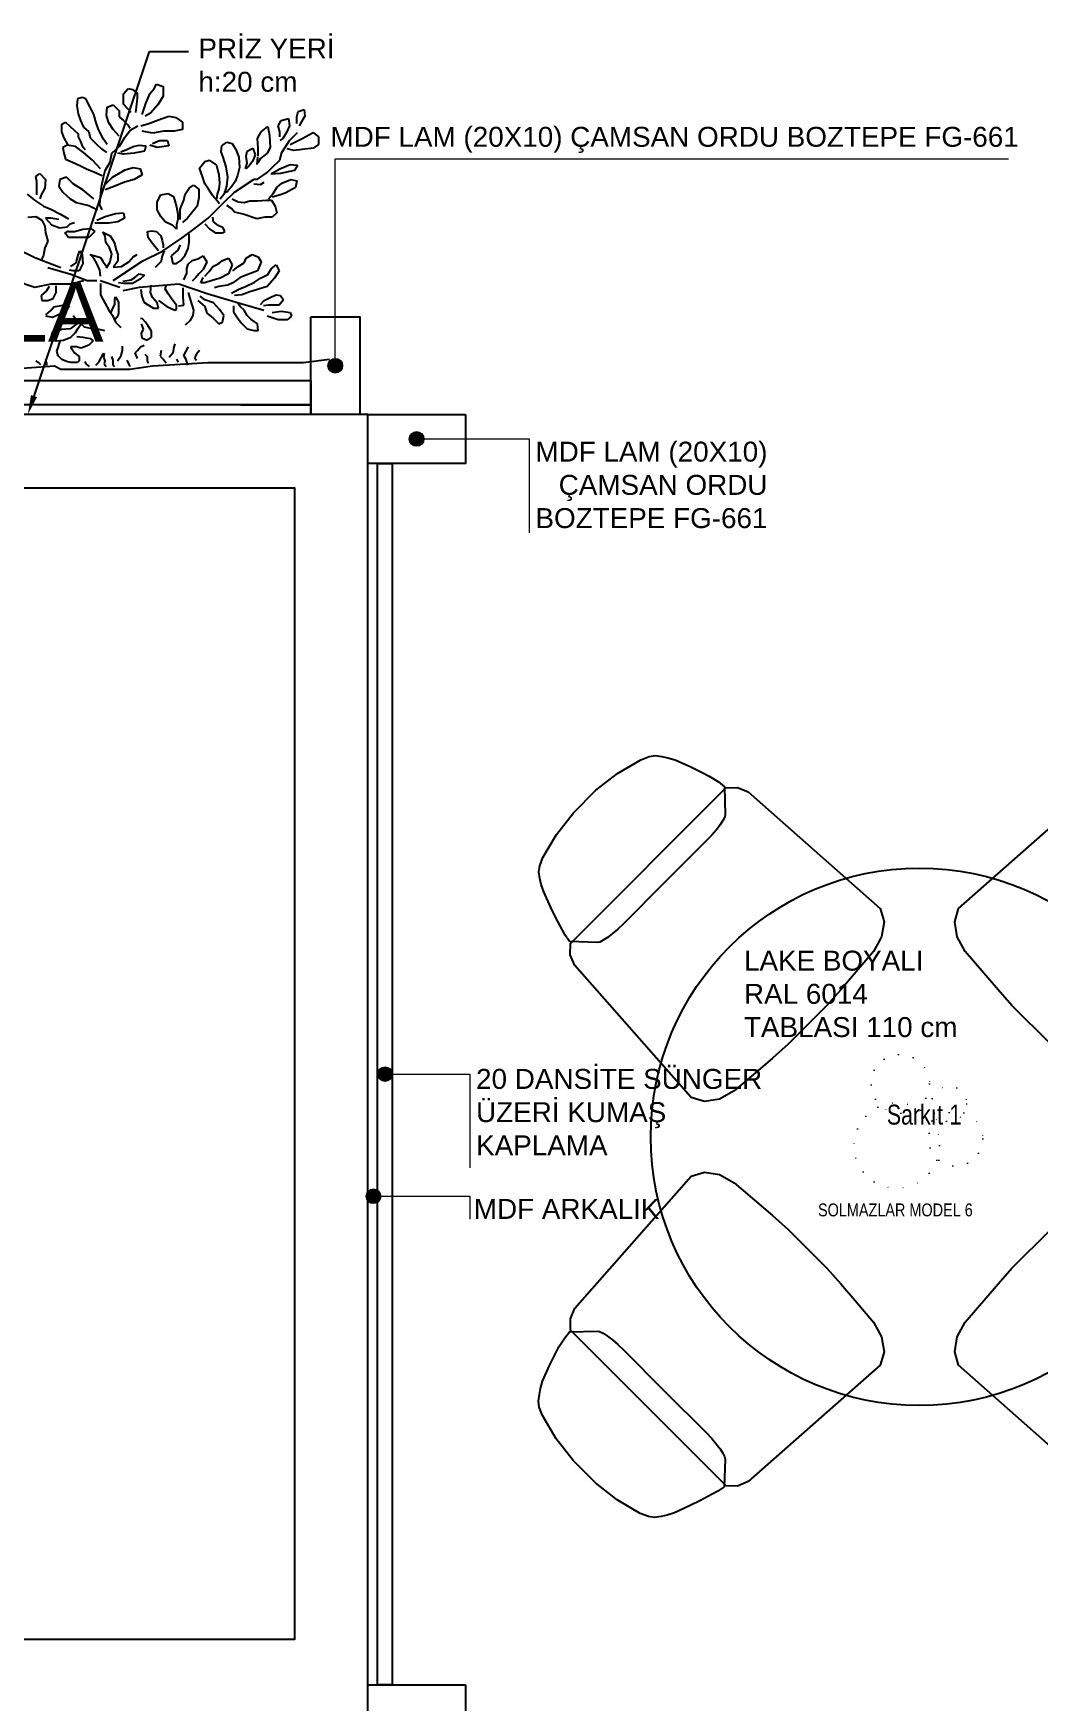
# Model space of a CAD drawing. Header units: millimetres. Extents: x 7687 to 15428, y -715 to 4028.
# Drawn here: x 9548.5 to 9754.3, y 277.8 to 619.3 of the extents above; entities that cross this region are included whole.
import ezdxf
from ezdxf import colors
from ezdxf.entities.mleader import LeaderData, LeaderLine
from ezdxf.math import Vec2, Vec3

# ---------------------------------------------------------------- set-up
doc = ezdxf.new("R2010")
doc.units = ezdxf.units.MM
for name, pattern in [('14.022_CEKIRDEKLER_SAFTLAR_+51.00$0$ACAD_ISO07W100', [3, 0, -3]), ('ACAD_ISO07W100', [3, 0, -3]), ('CONTINUA', [0])]:
    doc.linetypes.add(name, pattern=pattern)
for name, color, linetype in [('0-MOBIL', 3, 'CONTINUA'), ('LAMİNANT MASA', 121, 'Continuous'), ('YAZI', 121, 'Continuous')]:
    doc.layers.add(name, color=color, linetype=linetype)
for name, color, linetype, lineweight in [('alcipan duvar', 193, 'Continuous', 30), ('Sarkıt Ayd.', 50, 'ACAD_ISO07W100', 0), ('SS_FURNITURE', 23, 'Continuous', 25), ('yazı', 7, 'Continuous', 20)]:
    doc.layers.add(name, color=color, linetype=linetype, lineweight=lineweight)
doc.styles.add('OTEL AKSARAY', font='', dxfattribs={"width": 0.8})
doc.styles.add('ROMANC', font='arial.ttf')
doc.styles.get("Standard").update_dxf_attribs({"font": 'arial.ttf'})
doc.styles.get('OTEL AKSARAY').set_extended_font_data('FrankRuehl')

# ---------------------------------------------------------------- blocks, each defined once
blk = doc.blocks.new('fdgfff')
at = {"color": 67, "true_color": 0x727430}
for p, q in [((50514.3169, 5721.0105), (50514.3235, 5721.0237)), ((50514.3235, 5721.0237), (50514.3432, 5721.0171)), ((50514.091, 5720.9798), (50514.0888, 5720.96)), ((50514.1042, 5720.9842), (50514.091, 5720.9798)), ((50514.1152, 5720.9798), (50514.1042, 5720.9842)), ((50514.1283, 5720.9556), (50514.1152, 5720.9798)), ((50514.227, 5720.9951), (50514.2402, 5721.0105)), ((50514.227, 5720.9644), (50514.227, 5720.9951)), ((50514.2402, 5721.0105), (50514.2533, 5721.0083)), ((50514.2533, 5721.0083), (50514.2665, 5720.9973)), ((50514.2665, 5720.982), (50514.2643, 5720.9556)), ((50514.2665, 5720.9973), (50514.2665, 5720.982)), ((50514.2928, 5720.9666), (50514.3038, 5720.9951)), ((50514.3038, 5720.9951), (50514.3169, 5721.0105)), ((50514.3432, 5720.9885), (50514.3279, 5720.9622)), ((50514.3432, 5721.0171), (50514.3432, 5720.9885)), ((50514.0888, 5720.96), (50514.0932, 5720.9359)), ((50514.0932, 5720.9359), (50514.0998, 5720.9161)), ((50514.1393, 5720.9337), (50514.1283, 5720.9556)), ((50514.1459, 5720.9095), (50514.1393, 5720.9337)), ((50514.1766, 5720.9315), (50514.1788, 5720.9556)), ((50514.1831, 5720.9095), (50514.1766, 5720.9315)), ((50514.1788, 5720.9556), (50514.1963, 5720.9622)), ((50514.1963, 5720.9622), (50514.2138, 5720.9447)), ((50514.2138, 5720.9447), (50514.2138, 5720.9271)), ((50514.2138, 5720.9271), (50514.227, 5720.9161)), ((50514.2489, 5720.9403), (50514.227, 5720.9644)), ((50514.2643, 5720.9556), (50514.2621, 5720.9403)), ((50514.2818, 5720.9337), (50514.2928, 5720.9666)), ((50514.306, 5720.9381), (50514.2906, 5720.9293)), ((50514.3279, 5720.9622), (50514.306, 5720.9381)), ((50514.3301, 5720.9183), (50514.3608, 5720.9293)), ((50514.3608, 5720.9293), (50514.3805, 5720.9249)), ((50514.3805, 5720.9249), (50514.4003, 5720.9117)), ((50514.692, 5720.9161), (50514.7139, 5720.9227)), ((50514.7139, 5720.9227), (50514.7161, 5720.9008)), ((50514.738, 5720.9271), (50514.7424, 5720.9425)), ((50514.738, 5720.9073), (50514.738, 5720.9271)), ((50514.7424, 5720.9425), (50514.7599, 5720.949)), ((50514.7621, 5720.9293), (50514.749, 5720.9073)), ((50514.7599, 5720.949), (50514.7621, 5720.9293)), ((50514.045, 5720.9051), (50514.0559, 5720.9117)), ((50514.045, 5720.8832), (50514.045, 5720.9051)), ((50514.0516, 5720.8656), (50514.045, 5720.8832)), ((50514.0559, 5720.9117), (50514.0691, 5720.8986)), ((50514.0691, 5720.8986), (50514.0932, 5720.8766)), ((50514.0932, 5720.8766), (50514.0932, 5720.8678)), ((50514.0998, 5720.9161), (50514.1086, 5720.8964)), ((50514.1086, 5720.8964), (50514.1239, 5720.8832)), ((50514.1239, 5720.8832), (50514.1283, 5720.8656)), ((50514.1524, 5720.8898), (50514.1459, 5720.9095)), ((50514.1678, 5720.8613), (50514.1524, 5720.8898)), ((50514.1963, 5720.8898), (50514.1831, 5720.9095)), ((50514.2138, 5720.87), (50514.1963, 5720.8898)), ((50514.227, 5720.9161), (50514.2402, 5720.903)), ((50514.2292, 5720.8656), (50514.2467, 5720.8876)), ((50514.2402, 5720.903), (50514.2467, 5720.8942)), ((50514.2467, 5720.8876), (50514.2687, 5720.9008)), ((50514.2774, 5720.9008), (50514.3016, 5720.9073)), ((50514.3125, 5720.8788), (50514.2818, 5720.8854)), ((50514.3016, 5720.9073), (50514.3301, 5720.9183)), ((50514.3454, 5720.8854), (50514.3125, 5720.8788)), ((50514.3761, 5720.8854), (50514.3454, 5720.8854)), ((50514.4003, 5720.8898), (50514.3761, 5720.8854)), ((50514.4003, 5720.9117), (50514.4003, 5720.8898)), ((50514.6218, 5720.8635), (50514.6327, 5720.8832)), ((50514.6327, 5720.8832), (50514.6525, 5720.8986)), ((50514.6525, 5720.8986), (50514.6569, 5720.8722)), ((50514.6569, 5720.8722), (50514.6591, 5720.8371)), ((50514.6832, 5720.9008), (50514.692, 5720.9161)), ((50514.6876, 5720.8832), (50514.6832, 5720.9008)), ((50514.6876, 5720.8678), (50514.6876, 5720.8832)), ((50514.7073, 5720.881), (50514.6963, 5720.8635)), ((50514.7161, 5720.9008), (50514.7073, 5720.881)), ((50514.7161, 5720.8569), (50514.7402, 5720.881)), ((50514.749, 5720.9073), (50514.7446, 5720.9008)), ((50514.7534, 5720.8635), (50514.7863, 5720.881)), ((50514.7863, 5720.881), (50514.8016, 5720.8678)), ((50514.0603, 5720.8437), (50514.0472, 5720.8371)), ((50514.0472, 5720.8371), (50514.0494, 5720.8239)), ((50514.0494, 5720.8239), (50514.0559, 5720.802)), ((50514.0625, 5720.8459), (50514.0516, 5720.8656)), ((50514.0845, 5720.8393), (50514.0603, 5720.8437)), ((50514.1086, 5720.8218), (50514.0845, 5720.8393)), ((50514.0932, 5720.8678), (50514.0998, 5720.8547)), ((50514.0998, 5720.8547), (50514.1042, 5720.8415)), ((50514.1042, 5720.8415), (50514.113, 5720.8305)), ((50514.1283, 5720.8656), (50514.1481, 5720.8459)), ((50514.1481, 5720.8459), (50514.1612, 5720.8327)), ((50514.1612, 5720.8327), (50514.1766, 5720.8218)), ((50514.1788, 5720.8459), (50514.1678, 5720.8613)), ((50514.1919, 5720.8196), (50514.216, 5720.8415)), ((50514.216, 5720.8415), (50514.2292, 5720.8656)), ((50514.2182, 5720.8239), (50514.2402, 5720.8327)), ((50514.2402, 5720.8327), (50514.2555, 5720.8393)), ((50514.2555, 5720.8393), (50514.2731, 5720.8437)), ((50514.2884, 5720.8261), (50514.2577, 5720.8196)), ((50514.2731, 5720.8437), (50514.2928, 5720.8415)), ((50514.2928, 5720.8415), (50514.2884, 5720.8261)), ((50514.3257, 5720.8371), (50514.3038, 5720.8437)), ((50514.3125, 5720.8481), (50514.3323, 5720.8569)), ((50514.3608, 5720.8415), (50514.3257, 5720.8371)), ((50514.3323, 5720.8569), (50514.3564, 5720.8569)), ((50514.3564, 5720.8569), (50514.3608, 5720.8415)), ((50514.5143, 5720.8239), (50514.5165, 5720.8415)), ((50514.5209, 5720.8086), (50514.5143, 5720.8239)), ((50514.5165, 5720.8415), (50514.5319, 5720.8525)), ((50514.5319, 5720.8525), (50514.5472, 5720.8481)), ((50514.5472, 5720.8481), (50514.5582, 5720.8305)), ((50514.5582, 5720.8305), (50514.5669, 5720.8086)), ((50514.5889, 5720.8108), (50514.5911, 5720.8261)), ((50514.5911, 5720.8261), (50514.6086, 5720.8349)), ((50514.6086, 5720.8349), (50514.6152, 5720.8152)), ((50514.624, 5720.8349), (50514.6218, 5720.8635)), ((50514.624, 5720.8108), (50514.624, 5720.8349)), ((50514.6591, 5720.8371), (50514.6503, 5720.8196)), ((50514.6963, 5720.8635), (50514.6876, 5720.8569)), ((50514.6941, 5720.8218), (50514.7161, 5720.8569)), ((50514.7292, 5720.8283), (50514.7095, 5720.8327)), ((50514.7183, 5720.8459), (50514.7534, 5720.8635)), ((50514.7534, 5720.8305), (50514.7292, 5720.8283)), ((50514.7863, 5720.8349), (50514.7534, 5720.8305)), ((50514.8016, 5720.8459), (50514.7863, 5720.8349)), ((50514.8016, 5720.8678), (50514.8016, 5720.8459)), ((50514.0559, 5720.802), (50514.0757, 5720.7932)), ((50514.0757, 5720.7932), (50514.0998, 5720.7823)), ((50514.0998, 5720.7823), (50514.1173, 5720.7735)), ((50514.1349, 5720.7998), (50514.1086, 5720.8218)), ((50514.1173, 5720.7735), (50514.1393, 5720.7647)), ((50514.159, 5720.7735), (50514.1349, 5720.7998)), ((50514.1722, 5720.7691), (50514.1875, 5720.7932)), ((50514.1875, 5720.7932), (50514.1919, 5720.8196)), ((50514.227, 5720.8174), (50514.2095, 5720.8196)), ((50514.2577, 5720.8196), (50514.227, 5720.8174)), ((50514.2314, 5720.7713), (50514.2555, 5720.7779)), ((50514.2555, 5720.7779), (50514.2753, 5720.7735)), ((50514.2753, 5720.7735), (50514.2818, 5720.7559)), ((50514.4507, 5720.7757), (50514.4661, 5720.7954)), ((50514.4595, 5720.7515), (50514.4507, 5720.7757)), ((50514.4661, 5720.7954), (50514.4792, 5720.7998)), ((50514.4792, 5720.7998), (50514.5012, 5720.7844)), ((50514.5012, 5720.7844), (50514.5077, 5720.7559)), ((50514.5297, 5720.7801), (50514.5209, 5720.8086)), ((50514.534, 5720.7493), (50514.5297, 5720.7801)), ((50514.5691, 5720.7779), (50514.5626, 5720.7537)), ((50514.5669, 5720.8086), (50514.5691, 5720.7779)), ((50514.5867, 5720.7735), (50514.5911, 5720.791)), ((50514.5911, 5720.791), (50514.5889, 5720.8108)), ((50514.5977, 5720.7823), (50514.5889, 5720.7735)), ((50514.6086, 5720.7976), (50514.5977, 5720.7823)), ((50514.6152, 5720.8152), (50514.6086, 5720.7976)), ((50514.6218, 5720.8086), (50514.6196, 5720.7866)), ((50514.6305, 5720.8042), (50514.6218, 5720.791)), ((50514.6503, 5720.8196), (50514.6305, 5720.8042)), ((50514.6504, 5720.7631), (50514.6656, 5720.7779)), ((50514.6634, 5720.7603), (50514.6876, 5720.7735)), ((50514.6656, 5720.7779), (50514.6876, 5720.7998)), ((50514.6876, 5720.7998), (50514.6941, 5720.8218)), ((50514.6876, 5720.7735), (50514.7183, 5720.7866)), ((50514.7183, 5720.7866), (50514.7402, 5720.7844)), ((50514.7402, 5720.7844), (50514.7314, 5720.7691)), ((50513.9682, 5720.7515), (50513.9792, 5720.7603)), ((50513.9704, 5720.7362), (50513.9682, 5720.7515)), ((50513.9704, 5720.7186), (50513.9704, 5720.7362)), ((50513.9792, 5720.7603), (50513.9967, 5720.7428)), ((50513.9967, 5720.7428), (50513.9945, 5720.7164)), ((50514.0384, 5720.7428), (50514.0362, 5720.723)), ((50514.0581, 5720.7493), (50514.0384, 5720.7428)), ((50514.0779, 5720.7296), (50514.0581, 5720.7493)), ((50514.1064, 5720.712), (50514.0779, 5720.7296)), ((50514.1393, 5720.7647), (50514.1634, 5720.7537)), ((50514.1612, 5720.7208), (50514.1678, 5720.7493)), ((50514.1678, 5720.7493), (50514.1722, 5720.7691)), ((50514.1744, 5720.7296), (50514.1941, 5720.7493)), ((50514.1941, 5720.7493), (50514.2314, 5720.7713)), ((50514.2292, 5720.734), (50514.2007, 5720.723)), ((50514.2577, 5720.7428), (50514.2292, 5720.734)), ((50514.2818, 5720.7559), (50514.2577, 5720.7428)), ((50514.42, 5720.7164), (50514.4332, 5720.7252)), ((50514.4332, 5720.7252), (50514.4485, 5720.7142)), ((50514.4661, 5720.7296), (50514.4595, 5720.7515)), ((50514.477, 5720.7142), (50514.4661, 5720.7296)), ((50514.5077, 5720.7559), (50514.5099, 5720.7318)), ((50514.5099, 5720.7318), (50514.5077, 5720.7142)), ((50514.5319, 5720.723), (50514.534, 5720.7493)), ((50514.556, 5720.7362), (50514.545, 5720.7208)), ((50514.5539, 5720.7051), (50514.6118, 5720.7438)), ((50514.5626, 5720.7537), (50514.556, 5720.7362)), ((50514.6108, 5720.7296), (50514.6305, 5720.7274)), ((50514.6118, 5720.7438), (50514.6215, 5720.7438)), ((50514.6215, 5720.7438), (50514.6504, 5720.7631)), ((50514.6305, 5720.7274), (50514.6415, 5720.734)), ((50514.6898, 5720.7603), (50514.6613, 5720.7581)), ((50514.6788, 5720.7186), (50514.6941, 5720.7318)), ((50514.7314, 5720.7691), (50514.6898, 5720.7603)), ((50514.6941, 5720.7318), (50514.7205, 5720.7428)), ((50514.7205, 5720.7428), (50514.738, 5720.7384)), ((50514.738, 5720.7384), (50514.7336, 5720.7186)), ((50513.9419, 5720.6989), (50513.9638, 5720.6813)), ((50513.9638, 5720.6813), (50513.9901, 5720.6637)), ((50513.9704, 5720.6967), (50513.9704, 5720.7186)), ((50513.9836, 5720.6967), (50513.9792, 5720.6857)), ((50513.9945, 5720.7164), (50513.9836, 5720.6967)), ((50514.0362, 5720.723), (50514.0472, 5720.7054)), ((50514.0472, 5720.7054), (50514.0691, 5720.6857)), ((50514.0691, 5720.6857), (50514.0866, 5720.6747)), ((50514.1393, 5720.6857), (50514.1064, 5720.712)), ((50514.1568, 5720.6681), (50514.159, 5720.6923)), ((50514.159, 5720.6923), (50514.1612, 5720.7208)), ((50514.2007, 5720.723), (50514.1722, 5720.712)), ((50514.3257, 5720.6769), (50514.3367, 5720.6967)), ((50514.3257, 5720.6528), (50514.3257, 5720.6769)), ((50514.3367, 5720.6967), (50514.3586, 5720.7011)), ((50514.3586, 5720.7011), (50514.3739, 5720.6923)), ((50514.3739, 5720.6923), (50514.3783, 5720.6791)), ((50514.3783, 5720.6791), (50514.3827, 5720.6616)), ((50514.3937, 5720.655), (50514.4047, 5720.6813)), ((50514.4047, 5720.6813), (50514.409, 5720.6989)), ((50514.409, 5720.6989), (50514.42, 5720.7164)), ((50514.4485, 5720.6879), (50514.4441, 5720.6637)), ((50514.4485, 5720.7142), (50514.4485, 5720.6879)), ((50514.4766, 5720.6278), (50514.5249, 5720.6761)), ((50514.4902, 5720.6945), (50514.477, 5720.7142)), ((50514.5033, 5720.6791), (50514.4902, 5720.6945)), ((50514.5033, 5720.6989), (50514.5012, 5720.6857)), ((50514.5077, 5720.7142), (50514.5033, 5720.6989)), ((50514.5099, 5720.6703), (50514.5033, 5720.6791)), ((50514.5121, 5720.6857), (50514.5253, 5720.7032)), ((50514.5319, 5720.7054), (50514.5231, 5720.7032)), ((50514.5249, 5720.6761), (50514.5539, 5720.7051)), ((50514.5253, 5720.7032), (50514.5319, 5720.723)), ((50514.545, 5720.7208), (50514.5319, 5720.7054)), ((50514.5472, 5720.6857), (50514.5648, 5720.6769)), ((50514.5648, 5720.6769), (50514.5823, 5720.6747)), ((50514.5823, 5720.6747), (50514.5998, 5720.6791)), ((50514.5998, 5720.6791), (50514.6218, 5720.6791)), ((50514.6218, 5720.6791), (50514.6481, 5720.6813)), ((50514.6481, 5720.6813), (50514.6634, 5720.6813)), ((50514.6547, 5720.6857), (50514.6678, 5720.7011)), ((50514.6634, 5720.6813), (50514.6744, 5720.6637)), ((50514.6898, 5720.6967), (50514.6656, 5720.6901)), ((50514.6678, 5720.7011), (50514.6788, 5720.7186)), ((50514.7051, 5720.7032), (50514.6898, 5720.6967)), ((50514.7336, 5720.7186), (50514.7051, 5720.7032)), ((50513.9441, 5720.6308), (50513.9682, 5720.633)), ((50513.9682, 5720.633), (50513.9858, 5720.622)), ((50513.9901, 5720.6637), (50514.0121, 5720.655)), ((50513.9967, 5720.6286), (50514.0143, 5720.6089)), ((50514.0121, 5720.6286), (50513.9967, 5720.6286)), ((50514.0121, 5720.655), (50514.0406, 5720.6396)), ((50514.0362, 5720.6242), (50514.0121, 5720.6286)), ((50514.0406, 5720.6396), (50514.0647, 5720.6264)), ((50514.0866, 5720.6747), (50514.1239, 5720.6659)), ((50514.1239, 5720.6659), (50514.1502, 5720.6528)), ((50514.1481, 5720.622), (50514.1722, 5720.633)), ((50514.1634, 5720.6528), (50514.1568, 5720.6681)), ((50514.1722, 5720.633), (50514.2029, 5720.6418)), ((50514.2029, 5720.6418), (50514.227, 5720.644)), ((50514.2292, 5720.6286), (50514.2095, 5720.6177)), ((50514.227, 5720.644), (50514.2292, 5720.6286)), ((50514.3367, 5720.633), (50514.3257, 5720.6528)), ((50514.3498, 5720.6177), (50514.3367, 5720.633)), ((50514.3827, 5720.6616), (50514.3849, 5720.6506)), ((50514.3849, 5720.6506), (50514.3871, 5720.6396)), ((50514.3871, 5720.6396), (50514.3871, 5720.6242)), ((50514.3937, 5720.6374), (50514.3937, 5720.655)), ((50514.3937, 5720.6242), (50514.3937, 5720.6374)), ((50514.4156, 5720.6286), (50514.4003, 5720.6155)), ((50514.431, 5720.6484), (50514.4156, 5720.6286)), ((50514.4441, 5720.6637), (50514.431, 5720.6484)), ((50514.438, 5720.5988), (50514.4766, 5720.6278)), ((50514.4924, 5720.6177), (50514.4902, 5720.6308)), ((50514.545, 5720.6572), (50514.5319, 5720.6659)), ((50514.5538, 5720.6462), (50514.545, 5720.6572)), ((50514.5801, 5720.6396), (50514.5538, 5720.6462)), ((50514.6196, 5720.6264), (50514.5801, 5720.6396)), ((50514.6437, 5720.6308), (50514.6196, 5720.6264)), ((50514.6656, 5720.6308), (50514.6437, 5720.6308)), ((50514.6788, 5720.644), (50514.6656, 5720.6308)), ((50514.6744, 5720.6637), (50514.6788, 5720.644)), ((50513.9858, 5720.622), (50513.9945, 5720.6045)), ((50513.9945, 5720.6045), (50513.9967, 5720.5847)), ((50513.9967, 5720.5847), (50514.0033, 5720.5606)), ((50514.0143, 5720.6089), (50514.0384, 5720.6001)), ((50514.0384, 5720.6001), (50514.0603, 5720.6023)), ((50514.0537, 5720.5847), (50514.0647, 5720.5913)), ((50514.0647, 5720.5716), (50514.0537, 5720.5847)), ((50514.0603, 5720.6023), (50514.0691, 5720.6111)), ((50514.0647, 5720.5891), (50514.0823, 5720.5891)), ((50514.0691, 5720.6111), (50514.0823, 5720.6155)), ((50514.0823, 5720.5891), (50514.1064, 5720.5957)), ((50514.1064, 5720.5957), (50514.1305, 5720.5979)), ((50514.1415, 5720.5891), (50514.1239, 5720.5716)), ((50514.1305, 5720.5979), (50514.1415, 5720.5891)), ((50514.1612, 5720.6133), (50514.1415, 5720.6133)), ((50514.1831, 5720.6133), (50514.1612, 5720.6133)), ((50514.1656, 5720.5869), (50514.1875, 5720.576)), ((50514.1722, 5720.576), (50514.1656, 5720.5869)), ((50514.2095, 5720.6177), (50514.1831, 5720.6133)), ((50514.2972, 5720.5891), (50514.3103, 5720.5913)), ((50514.2994, 5720.5716), (50514.2972, 5720.5891)), ((50514.3103, 5720.5913), (50514.3235, 5720.5891)), ((50514.3235, 5720.5891), (50514.3367, 5720.576)), ((50514.3718, 5720.6067), (50514.3498, 5720.6177)), ((50514.3827, 5720.5957), (50514.3718, 5720.6067)), ((50514.3871, 5720.6242), (50514.3827, 5720.6089)), ((50514.3827, 5720.6089), (50514.3827, 5720.5957)), ((50514.3993, 5720.5698), (50514.438, 5720.5988)), ((50514.42, 5720.5716), (50514.42, 5720.5825)), ((50514.4661, 5720.6111), (50514.4814, 5720.5957)), ((50514.4814, 5720.5957), (50514.4968, 5720.5847)), ((50514.5055, 5720.6067), (50514.4924, 5720.6177)), ((50514.4968, 5720.5847), (50514.5187, 5720.5847)), ((50514.5209, 5720.6001), (50514.5055, 5720.6067)), ((50514.5187, 5720.5847), (50514.5253, 5720.5891)), ((50514.5253, 5720.5891), (50514.5209, 5720.6001)), ((50513.9067, 5720.5408), (50513.9647, 5720.5118)), ((50513.9945, 5720.5408), (50513.9901, 5720.5189)), ((50514.0033, 5720.5606), (50513.9945, 5720.5408)), ((50514.0932, 5720.5716), (50514.0647, 5720.5716)), ((50514.1239, 5720.5716), (50514.0932, 5720.5716)), ((50514.0932, 5720.5189), (50514.0976, 5720.5321)), ((50514.0976, 5720.5321), (50514.1042, 5720.5211)), ((50514.1744, 5720.5562), (50514.1722, 5720.576)), ((50514.1853, 5720.5408), (50514.1744, 5720.5562)), ((50514.1919, 5720.5233), (50514.1853, 5720.5408)), ((50514.1875, 5720.576), (50514.1963, 5720.5628)), ((50514.1963, 5720.5628), (50514.2007, 5720.5518)), ((50514.2007, 5720.5518), (50514.2051, 5720.5343)), ((50514.2051, 5720.5343), (50514.2095, 5720.5211)), ((50514.2834, 5720.5021), (50514.3414, 5720.5311)), ((50514.3082, 5720.5584), (50514.2994, 5720.5716)), ((50514.3191, 5720.5452), (50514.3082, 5720.5584)), ((50514.3301, 5720.5321), (50514.3191, 5720.5452)), ((50514.3367, 5720.576), (50514.3411, 5720.5628)), ((50514.3411, 5720.5628), (50514.3432, 5720.5496)), ((50514.3411, 5720.5145), (50514.3476, 5720.5321)), ((50514.3414, 5720.5311), (50514.3993, 5720.5698)), ((50514.3432, 5720.5496), (50514.3432, 5720.5408)), ((50514.3871, 5720.5343), (50514.3674, 5720.5167)), ((50514.3937, 5720.5496), (50514.3871, 5720.5343)), ((50514.409, 5720.5189), (50514.4178, 5720.5387)), ((50514.4178, 5720.5387), (50514.42, 5720.5562)), ((50514.42, 5720.5562), (50514.42, 5720.5716)), ((50513.9647, 5720.5118), (50514.0419, 5720.4828)), ((50513.9901, 5720.5189), (50513.9836, 5720.5035)), ((50514.0033, 5720.4828), (50514.0709, 5720.4635)), ((50514.0713, 5720.486), (50514.0866, 5720.497)), ((50514.0866, 5720.497), (50514.0932, 5720.5189)), ((50514.1064, 5720.4948), (50514.0954, 5720.4728)), ((50514.1042, 5720.5211), (50514.1064, 5720.4948)), ((50514.1283, 5720.5211), (50514.159, 5720.5123)), ((50514.1393, 5720.5101), (50514.1283, 5720.5211)), ((50514.1481, 5720.4948), (50514.1393, 5720.5101)), ((50514.1568, 5720.475), (50514.1481, 5720.4948)), ((50514.159, 5720.5123), (50514.1656, 5720.5013)), ((50514.1656, 5720.5013), (50514.1744, 5720.4882)), ((50514.1744, 5720.4882), (50514.1766, 5720.4816)), ((50514.1766, 5720.4816), (50514.1875, 5720.4992)), ((50514.1875, 5720.4992), (50514.1919, 5720.5233)), ((50514.1963, 5720.4838), (50514.2204, 5720.486)), ((50514.1985, 5720.486), (50514.1963, 5720.4838)), ((50514.1965, 5720.4441), (50514.2834, 5720.5021)), ((50514.2095, 5720.5013), (50514.1985, 5720.486)), ((50514.2095, 5720.5211), (50514.2095, 5720.5013)), ((50514.2204, 5720.486), (50514.2424, 5720.4992)), ((50514.2424, 5720.4992), (50514.2555, 5720.5145)), ((50514.2555, 5720.5145), (50514.2665, 5720.5211)), ((50514.3213, 5720.4838), (50514.3389, 5720.5013)), ((50514.3389, 5720.5013), (50514.3411, 5720.5145)), ((50514.3674, 5720.5167), (50514.3718, 5720.4948)), ((50514.3718, 5720.4948), (50514.3827, 5720.4948)), ((50514.3827, 5720.4948), (50514.3959, 5720.5035)), ((50514.3959, 5720.5035), (50514.409, 5720.5189)), ((50514.4134, 5720.4794), (50514.4178, 5720.4926)), ((50514.4134, 5720.4662), (50514.4134, 5720.4794)), ((50514.4178, 5720.4926), (50514.4288, 5720.5035)), ((50514.4288, 5720.5035), (50514.4463, 5720.5079)), ((50514.4463, 5720.5079), (50514.4617, 5720.5167)), ((50514.4617, 5720.5167), (50514.4726, 5720.4992)), ((50514.4726, 5720.4992), (50514.4617, 5720.4772)), ((50514.4792, 5720.4706), (50514.4902, 5720.486)), ((50514.4902, 5720.486), (50514.5077, 5720.4948)), ((50514.5077, 5720.4948), (50514.5187, 5720.5035)), ((50514.5187, 5720.5035), (50514.5362, 5720.5101)), ((50514.5362, 5720.5101), (50514.5472, 5720.4904)), ((50514.5472, 5720.4904), (50514.5362, 5720.464)), ((50514.5494, 5720.4728), (50514.5648, 5720.486)), ((50514.5648, 5720.486), (50514.5823, 5720.497)), ((50514.5823, 5720.497), (50514.5889, 5720.5101)), ((50514.5889, 5720.5101), (50514.6064, 5720.5211)), ((50514.6064, 5720.5211), (50514.624, 5720.5145)), ((50514.6327, 5720.4992), (50514.6218, 5720.4728)), ((50514.624, 5720.5145), (50514.6327, 5720.4992)), ((50514.6525, 5720.4618), (50514.6634, 5720.4794)), ((50514.6634, 5720.4794), (50514.6766, 5720.4904)), ((50514.6766, 5720.4904), (50514.6854, 5720.4728)), ((50513.9067, 5720.4441), (50513.9647, 5720.4248)), ((50513.9647, 5720.4248), (50514.013, 5720.4345)), ((50514.013, 5720.4345), (50514.0709, 5720.4345)), ((50514.0274, 5720.4092), (50514.0274, 5720.4289)), ((50514.0779, 5720.4728), (50514.0669, 5720.475)), ((50514.0709, 5720.4635), (50514.1192, 5720.4441)), ((50514.0709, 5720.4345), (50514.1095, 5720.4441)), ((50514.0954, 5720.4728), (50514.0779, 5720.4728)), ((50514.1192, 5720.4441), (50514.1482, 5720.4441)), ((50514.159, 5720.4575), (50514.1568, 5720.475)), ((50514.1578, 5720.4441), (50514.2158, 5720.4248)), ((50514.159, 5720.4355), (50514.159, 5720.4026)), ((50514.227, 5720.4355), (50514.2117, 5720.4377)), ((50514.2248, 5720.4421), (50514.2489, 5720.4465)), ((50514.2533, 5720.4355), (50514.227, 5720.4355)), ((50514.2489, 5720.4465), (50514.2599, 5720.4531)), ((50514.2753, 5720.4487), (50514.2533, 5720.4355)), ((50514.2599, 5720.4531), (50514.2731, 5720.464)), ((50514.2731, 5720.464), (50514.2884, 5720.4597)), ((50514.2737, 5720.4248), (50514.3897, 5720.4345)), ((50514.2884, 5720.4597), (50514.2753, 5720.4487)), ((50514.306, 5720.4092), (50514.3082, 5720.4311)), ((50514.3498, 5720.4201), (50514.352, 5720.4289)), ((50514.3897, 5720.4345), (50514.4766, 5720.4055)), ((50514.4047, 5720.4465), (50514.4134, 5720.4662)), ((50514.431, 5720.4443), (50514.4288, 5720.4421)), ((50514.4397, 5720.4531), (50514.431, 5720.4443)), ((50514.4485, 5720.464), (50514.4397, 5720.4531)), ((50514.4617, 5720.4772), (50514.4485, 5720.464)), ((50514.4551, 5720.4377), (50514.4617, 5720.4531)), ((50514.4661, 5720.4377), (50514.4551, 5720.4377)), ((50514.4661, 5720.4575), (50514.4792, 5720.4706)), ((50514.488, 5720.4443), (50514.4661, 5720.4377)), ((50514.5121, 5720.4509), (50514.488, 5720.4443)), ((50514.534, 5720.4311), (50514.5077, 5720.4267)), ((50514.5362, 5720.464), (50514.5121, 5720.4509)), ((50514.5494, 5720.4377), (50514.534, 5720.4311)), ((50514.5713, 5720.4531), (50514.5494, 5720.4377)), ((50514.5933, 5720.4618), (50514.5713, 5720.4531)), ((50514.5867, 5720.4267), (50514.613, 5720.4399)), ((50514.6218, 5720.4728), (50514.5933, 5720.4618)), ((50514.613, 5720.4399), (50514.6305, 5720.4509)), ((50514.6305, 5720.4509), (50514.6525, 5720.4618)), ((50514.6722, 5720.4509), (50514.6503, 5720.4267)), ((50514.6854, 5720.4728), (50514.6722, 5720.4509)), ((50513.9989, 5720.4136), (50513.9836, 5720.4004)), ((50513.9836, 5720.4004), (50513.9858, 5720.385)), ((50513.9858, 5720.385), (50514.0033, 5720.385)), ((50514.0077, 5720.4267), (50513.9989, 5720.4136)), ((50514.0033, 5720.385), (50514.0187, 5720.3916)), ((50514.0187, 5720.3916), (50514.0274, 5720.4092)), ((50514.159, 5720.4026), (50514.1722, 5720.3763)), ((50514.2007, 5720.3894), (50514.2029, 5720.396)), ((50514.2007, 5720.3828), (50514.2007, 5720.3894)), ((50514.2007, 5720.3741), (50514.2007, 5720.3828)), ((50514.2029, 5720.396), (50514.2117, 5720.3806)), ((50514.2117, 5720.3806), (50514.2117, 5720.3697)), ((50514.2255, 5720.4152), (50514.2737, 5720.4248)), ((50514.2774, 5720.418), (50514.2796, 5720.4004)), ((50514.2796, 5720.4004), (50514.2862, 5720.3806)), ((50514.2862, 5720.3806), (50514.2972, 5720.3741)), ((50514.3125, 5720.3938), (50514.306, 5720.4092)), ((50514.3257, 5720.3785), (50514.3125, 5720.3938)), ((50514.3301, 5720.385), (50514.3542, 5720.3675)), ((50514.3586, 5720.4048), (50514.3498, 5720.4201)), ((50514.3718, 5720.385), (50514.3586, 5720.4048)), ((50514.3827, 5720.3719), (50514.3718, 5720.385)), ((50514.4025, 5720.4092), (50514.4025, 5720.4223)), ((50514.4025, 5720.3938), (50514.4025, 5720.4092)), ((50514.4047, 5720.3719), (50514.4025, 5720.3938)), ((50514.4178, 5720.4092), (50514.4244, 5720.385)), ((50514.4244, 5720.385), (50514.4332, 5720.3565)), ((50514.4463, 5720.385), (50514.4661, 5720.3675)), ((50514.4661, 5720.3872), (50514.4529, 5720.3982)), ((50514.4924, 5720.3785), (50514.4661, 5720.3872)), ((50514.4766, 5720.4055), (50514.5732, 5720.3765)), ((50514.5077, 5720.4267), (50514.4946, 5720.4223)), ((50514.545, 5720.407), (50514.5648, 5720.418)), ((50514.5757, 5720.4026), (50514.5538, 5720.4004)), ((50514.5648, 5720.418), (50514.5867, 5720.4267)), ((50514.5998, 5720.4114), (50514.5757, 5720.4026)), ((50514.6218, 5720.418), (50514.5998, 5720.4114)), ((50514.6503, 5720.4267), (50514.6218, 5720.418)), ((50514.6305, 5720.3741), (50514.6415, 5720.385)), ((50514.6415, 5720.385), (50514.6634, 5720.396)), ((50514.6634, 5720.396), (50514.6766, 5720.4026)), ((50514.6766, 5720.4026), (50514.6898, 5720.4004)), ((50514.6985, 5720.3872), (50514.6854, 5720.3719)), ((50514.6898, 5720.4004), (50514.6985, 5720.3872)), ((50513.996, 5720.3399), (50514.0175, 5720.3363)), ((50513.9978, 5720.3434), (50514.0121, 5720.356)), ((50514.0121, 5720.356), (50514.0211, 5720.3667)), ((50514.0175, 5720.3363), (50514.0372, 5720.3452)), ((50514.0211, 5720.3667), (50514.0425, 5720.3703)), ((50514.0372, 5720.3452), (50514.0569, 5720.3542)), ((50514.0425, 5720.3703), (50514.0586, 5720.3739)), ((50514.0569, 5720.3542), (50514.0676, 5720.3703)), ((50514.0779, 5720.3411), (50514.0845, 5720.3324)), ((50514.0845, 5720.3324), (50514.0954, 5720.3214)), ((50514.1722, 5720.3763), (50514.1831, 5720.3565)), ((50514.1831, 5720.3565), (50514.1941, 5720.3411)), ((50514.1897, 5720.3499), (50514.1941, 5720.3609)), ((50514.1941, 5720.3609), (50514.2007, 5720.3741)), ((50514.1941, 5720.3411), (50514.2029, 5720.3214)), ((50514.2095, 5720.3389), (50514.2007, 5720.328)), ((50514.2117, 5720.3477), (50514.2095, 5720.3389)), ((50514.2117, 5720.3697), (50514.2117, 5720.3477)), ((50514.2824, 5720.3309), (50514.277, 5720.3327)), ((50514.2913, 5720.3219), (50514.2824, 5720.3309)), ((50514.2972, 5720.3741), (50514.3147, 5720.3631)), ((50514.3147, 5720.3631), (50514.3301, 5720.3631)), ((50514.3301, 5720.3631), (50514.3257, 5720.3785)), ((50514.3542, 5720.3675), (50514.3783, 5720.3565)), ((50514.3783, 5720.3565), (50514.3827, 5720.3587)), ((50514.3827, 5720.3587), (50514.3827, 5720.3719)), ((50514.3893, 5720.3697), (50514.4047, 5720.3719)), ((50514.431, 5720.3411), (50514.4222, 5720.3258)), ((50514.4332, 5720.3565), (50514.431, 5720.3411)), ((50514.4661, 5720.3675), (50514.4726, 5720.3477)), ((50514.4726, 5720.3477), (50514.4902, 5720.3346)), ((50514.4902, 5720.3346), (50514.5077, 5720.317)), ((50514.5099, 5720.3587), (50514.4924, 5720.3785)), ((50514.5231, 5720.3411), (50514.5099, 5720.3587)), ((50514.5187, 5720.3214), (50514.5231, 5720.3411)), ((50514.5516, 5720.3697), (50514.5516, 5720.3521)), ((50514.5516, 5720.3521), (50514.5626, 5720.3346)), ((50514.5713, 5720.3675), (50514.5626, 5720.3785)), ((50514.5626, 5720.3346), (50514.5735, 5720.3192)), ((50514.5823, 5720.3565), (50514.5713, 5720.3675)), ((50514.5732, 5720.3765), (50514.6408, 5720.3572)), ((50514.5911, 5720.3411), (50514.5823, 5720.3565)), ((50514.602, 5720.3302), (50514.5911, 5720.3411)), ((50514.6547, 5720.3719), (50514.6393, 5720.3697)), ((50514.6656, 5720.3346), (50514.6503, 5720.3389)), ((50514.6854, 5720.3719), (50514.6547, 5720.3719)), ((50514.6656, 5720.3499), (50514.692, 5720.3543)), ((50514.6832, 5720.328), (50514.6656, 5720.3346)), ((50514.692, 5720.3543), (50514.7183, 5720.3499)), ((50514.7227, 5720.3389), (50514.7095, 5720.328)), ((50514.7183, 5720.3499), (50514.7227, 5720.3389)), ((50514.0165, 5720.2907), (50514.0121, 5720.2731)), ((50514.0274, 5720.2951), (50514.0165, 5720.2907)), ((50514.045, 5720.2994), (50514.0274, 5720.2951)), ((50514.0691, 5720.3016), (50514.045, 5720.2994)), ((50514.0888, 5720.317), (50514.0691, 5720.3016)), ((50514.0713, 5720.2775), (50514.0845, 5720.2907)), ((50514.0845, 5720.2907), (50514.0932, 5720.3038)), ((50514.0932, 5720.3038), (50514.102, 5720.317)), ((50514.0954, 5720.3214), (50514.1108, 5720.3082)), ((50514.1108, 5720.3082), (50514.1283, 5720.3038)), ((50514.1283, 5720.3038), (50514.1502, 5720.3016)), ((50514.1502, 5720.3016), (50514.17, 5720.2973)), ((50514.2029, 5720.3214), (50514.2182, 5720.306)), ((50514.2788, 5720.3166), (50514.2842, 5720.3004)), ((50514.2842, 5720.3004), (50514.2788, 5720.2879)), ((50514.2788, 5720.2879), (50514.2806, 5720.2754)), ((50514.2985, 5720.3112), (50514.2913, 5720.3219)), ((50514.3092, 5720.2951), (50514.2985, 5720.3112)), ((50514.3092, 5720.2772), (50514.3092, 5720.2951)), ((50514.4222, 5720.3258), (50514.409, 5720.3126)), ((50514.5077, 5720.317), (50514.5187, 5720.3214)), ((50514.5735, 5720.3192), (50514.5911, 5720.3016)), ((50514.5911, 5720.3016), (50514.6108, 5720.2973)), ((50514.6218, 5720.317), (50514.602, 5720.3302)), ((50514.6108, 5720.2973), (50514.624, 5720.2973)), ((50514.624, 5720.2973), (50514.6218, 5720.317)), ((50514.7095, 5720.328), (50514.6832, 5720.328)), ((50514.0121, 5720.2731), (50514.0274, 5720.2665)), ((50514.0274, 5720.2665), (50514.0494, 5720.2687)), ((50514.0296, 5720.2358), (50514.034, 5720.2468)), ((50514.034, 5720.2226), (50514.0296, 5720.2358)), ((50514.034, 5720.2468), (50514.0384, 5720.2621)), ((50514.0384, 5720.2621), (50514.0406, 5720.2665)), ((50514.0494, 5720.2687), (50514.0713, 5720.2775)), ((50514.0713, 5720.249), (50514.0713, 5720.2468)), ((50514.0866, 5720.249), (50514.0713, 5720.249)), ((50514.0713, 5720.2468), (50514.0757, 5720.2402)), ((50514.0757, 5720.2402), (50514.0823, 5720.2314)), ((50514.102, 5720.2446), (50514.0866, 5720.249)), ((50514.0888, 5720.2797), (50514.1064, 5720.2775)), ((50514.1239, 5720.2534), (50514.102, 5720.2446)), ((50514.1064, 5720.2775), (50514.1283, 5720.2731)), ((50514.1371, 5720.2665), (50514.1239, 5720.2534)), ((50514.1283, 5720.2731), (50514.1371, 5720.2665)), ((50514.2197, 5720.2234), (50514.2233, 5720.2378)), ((50514.2233, 5720.2378), (50514.2233, 5720.2503)), ((50514.2609, 5720.2306), (50514.2681, 5720.2378)), ((50514.2681, 5720.2378), (50514.277, 5720.2485)), ((50514.277, 5720.2485), (50514.2878, 5720.2539)), ((50514.2806, 5720.2754), (50514.2967, 5720.2682)), ((50514.2967, 5720.2682), (50514.3092, 5720.2772)), ((50514.3379, 5720.2378), (50514.3343, 5720.2216)), ((50514.3612, 5720.2181), (50514.3737, 5720.2342)), ((50514.3737, 5720.2342), (50514.3755, 5720.2449)), ((50514.3755, 5720.2449), (50514.3791, 5720.2575)), ((50514.4041, 5720.2234), (50514.4184, 5720.2485)), ((50514.4506, 5720.2378), (50514.4417, 5720.227)), ((50513.8874, 5720.1832), (50514.0226, 5720.1928)), ((50513.9674, 5720.2073), (50513.9745, 5720.2037)), ((50513.9745, 5720.2037), (50513.9817, 5720.1966)), ((50513.996, 5720.2127), (50513.9996, 5720.2001)), ((50513.9996, 5720.2001), (50513.9996, 5720.1948)), ((50514.0226, 5720.1928), (50514.0419, 5720.1832)), ((50514.045, 5720.2117), (50514.034, 5720.2226)), ((50514.0419, 5720.1832), (50514.1289, 5720.1832)), ((50514.0581, 5720.2051), (50514.045, 5720.2117)), ((50514.0713, 5720.2029), (50514.0581, 5720.2051)), ((50514.091, 5720.2029), (50514.0713, 5720.2029)), ((50514.0823, 5720.2314), (50514.0954, 5720.2204)), ((50514.0954, 5720.2073), (50514.091, 5720.2029)), ((50514.0954, 5720.2204), (50514.0954, 5720.2073)), ((50514.1123, 5720.2055), (50514.1159, 5720.1984)), ((50514.1159, 5720.1984), (50514.1249, 5720.1912)), ((50514.1289, 5720.1832), (50514.2448, 5720.1832)), ((50514.1446, 5720.1948), (50514.1535, 5720.2037)), ((50514.1535, 5720.2037), (50514.1607, 5720.2163)), ((50514.1607, 5720.2163), (50514.1678, 5720.2288)), ((50514.1696, 5720.2288), (50514.1678, 5720.2181)), ((50514.1678, 5720.2288), (50514.1696, 5720.2288)), ((50514.1678, 5720.2181), (50514.1714, 5720.2073)), ((50514.1714, 5720.2073), (50514.1696, 5720.1984)), ((50514.1696, 5720.1984), (50514.175, 5720.1912)), ((50514.1911, 5720.2198), (50514.1947, 5720.2091)), ((50514.1947, 5720.2091), (50514.1947, 5720.1966)), ((50514.1947, 5720.1966), (50514.2001, 5720.1912)), ((50514.209, 5720.2073), (50514.2197, 5720.2234)), ((50514.2359, 5720.2091), (50514.2412, 5720.1984)), ((50514.2412, 5720.1984), (50514.2448, 5720.1912)), ((50514.2448, 5720.1832), (50514.3124, 5720.1928)), ((50514.2681, 5720.2145), (50514.2609, 5720.2306)), ((50514.2896, 5720.227), (50514.2967, 5720.2198)), ((50514.2967, 5720.2198), (50514.2967, 5720.2091)), ((50514.2967, 5720.2091), (50514.2985, 5720.2001)), ((50514.3124, 5720.1928), (50514.4766, 5720.2025)), ((50514.3343, 5720.2216), (50514.345, 5720.2109)), ((50514.345, 5720.2109), (50514.3522, 5720.2019)), ((50514.3826, 5720.2127), (50514.388, 5720.2037)), ((50514.4113, 5720.2109), (50514.4041, 5720.2234)), ((50514.4166, 5720.1948), (50514.4113, 5720.2109)), ((50514.4417, 5720.227), (50514.4363, 5720.2163)), ((50514.4363, 5720.2163), (50514.4417, 5720.2091)), ((50514.4766, 5720.2025), (50514.5635, 5720.2025)), ((50514.5635, 5720.2025), (50514.6794, 5720.2025)), ((50514.6794, 5720.2025), (50514.7567, 5720.2025)), ((50514.7567, 5720.2025), (50514.834, 5720.2122))]:
    blk.add_line(p, q, dxfattribs=at)
blk = doc.blocks.new('fxtgd')
at = {"layer": 'Sarkıt Ayd.', "linetype": '14.022_CEKIRDEKLER_SAFTLAR_+51.00$0$ACAD_ISO07W100'}
for centre, radius in [((47577.87, 3685.46), 6), ((47587.87, 3681.37), 3.6), ((47577.16, 3672.82), 8.75), ((47589.2, 3674.2), 5.55)]:
    blk.add_circle(centre, radius, dxfattribs=at)
at = {"layer": 'Sarkıt Ayd.', "insert": (47575.13, 3681.18), "char_height": 4.08, "attachment_point": 1, "style": 'OTEL AKSARAY'}
blk.add_mtext_dynamic_manual_height_columns('Sark{\\fArial|b0|i0|c162|p34;ıt 1}', width=49.5719, gutter_width=425, heights=[0], dxfattribs=at)
blk = doc.blocks.new('LAKE BOYALI MDF')
at = {"layer": 'LAMİNANT MASA'}
blk.add_circle((47554.37, 3964.93), 55, dxfattribs=at)
at = {"layer": 'Sarkıt Ayd.'}
blk.add_blockref('fxtgd', (-27.42, 290.34), dxfattribs=at)
at = {"layer": 'yazı', "insert": (47518.45, 4003.04), "char_height": 4.08, "attachment_point": 1, "style": 'ROMANC'}
blk.add_mtext_dynamic_manual_height_columns('{\\fArial|b0|i0|c177|p34;LAKE BOYALI \\PRAL 6014\\PTABLASI }110 cm', width=49.5719, gutter_width=425, heights=[0], dxfattribs=at)
blk = doc.blocks.new('A$C45576B5D')
for points, elevation in [([(0, 45.99), (16.66, 14.04), (18.37, 12.42), (20.59, 11.58), (61.76, 29.87), (62.63, 32.08), (62.58, 34.44), (50.04, 68.21), (47.77, 69.95), (44.71, 70.58), (41.3, 70.12), (31.58, 66.66), (27.59, 65.16), (17.31, 60.59), (13.53, 58.64), (9.56, 56.5), (4.44, 53.75), (1.81, 51.52), (0.23, 48.84)], 3.76), ([(20.87, 11.3), (21.76, 10), (23.25, 8.22), (24.42, 6.92), (25.98, 5.2), (28.46, 2.69), (29.66, 1.69), (30.75, 0.97), (31.91, 0.3), (33.16, 0.01), (34.93, 0), (40.38, 0.94), (45.73, 2.56), (51.7, 5.21), (56.48, 8.09), (60.84, 11.51), (62.07, 12.88), (62.69, 14), (62.97, 15.31), (63.21, 16.58), (63.36, 18.08), (63.17, 21.61), (62.95, 24.01), (62.74, 25.84), (62.31, 28.03), (61.83, 29.5), (56.59, 31.67), (56.08, 31.77), (55.28, 31.71), (54.24, 31.49), (53, 31.13), (51.63, 30.64), (50.22, 30.05), (39.21, 25.16), (28.2, 20.27), (26.82, 19.62), (25.55, 18.94), (24.45, 18.26), (23.58, 17.63), (23, 17.08), (22.73, 16.63)], 13)]:
    blk.add_lwpolyline(points, close=True, dxfattribs=dict(elevation=elevation))

msp = doc.modelspace()

# ---------------------------------------------------------------- hatches: boundary and pattern name
at = {"layer": 'yazı'}
h = msp.add_hatch(color=256, dxfattribs=at)
h.dxf.hatch_style = 1
h.paths.add_polyline_path([(9611.8, 551.25), (9608.8, 551.25, 1)])
h.paths.add_polyline_path([(9610.3, 552.75), (9610.3, 551.25), (9611.8, 551.25, 0.414214)])
h.paths.add_polyline_path([(9610.3, 552.75, 0.414214), (9608.8, 551.25), (9610.3, 551.25)])
h = msp.add_hatch(color=256, dxfattribs=at)
h.dxf.hatch_style = 1
h.paths.add_polyline_path([(9628.46, 536.25), (9625.46, 536.25, 1)])
h.paths.add_polyline_path([(9626.96, 537.75), (9626.96, 536.25), (9628.46, 536.25, 0.414214)])
h.paths.add_polyline_path([(9626.96, 537.75, 0.414214), (9625.46, 536.25), (9626.96, 536.25)])
h = msp.add_hatch(color=256, dxfattribs=at)
h.dxf.hatch_style = 1
h.paths.add_polyline_path([(9622, 406.25), (9619, 406.25, 1)])
h.paths.add_polyline_path([(9620.5, 407.75), (9620.5, 406.25), (9622, 406.25, 0.414214)])
h.paths.add_polyline_path([(9620.5, 407.75, 0.414214), (9619, 406.25), (9620.5, 406.25)])
h = msp.add_hatch(color=256, dxfattribs=at)
h.dxf.hatch_style = 1
h.paths.add_polyline_path([(9619.63, 381.25), (9616.63, 381.25, 1)])
h.paths.add_polyline_path([(9618.13, 382.75), (9618.13, 381.25), (9619.63, 381.25, 0.414214)])
h.paths.add_polyline_path([(9618.13, 382.75, 0.414214), (9616.63, 381.25), (9618.13, 381.25)])

# ---------------------------------------------------------------- linework, layer by layer
at = {"color": 242, "true_color": 0xcd2027}
msp.add_lwpolyline([(9616.96, 265.84), (9616.96, 541.25), (9282.3, 541.25), (9282.3, 526.25), (9601.96, 526.25), (9601.96, 290.5), (9339.96, 290.5), (9339.96, 408.25), (9197.96, 408.25), (9197.96, 531.25), (9201.55, 531.25), (9201.55, 541.25), (9197.96, 541.25), (9197.96, 587.25), (9143.96, 587.25), (9143.96, 541.25), (9170.96, 541.25), (9170.96, 351.25), (9000.96, 351.25), (9000.96, 541.25), (8980.96, 541.25), (8980.96, 371.25), (8570.96, 371.25)], dxfattribs=at)
at = {"layer": '0-MOBIL'}
for points in [[(9605.3, 561.25), (9615.3, 561.25), (9615.3, 541.25), (9605.3, 541.25)], [(9295.3, 543.25), (9295.3, 548.25), (9605.3, 548.25), (9605.3, 543.25)], [(9636.96, 541.25), (9636.96, 531.25), (9616.96, 531.25), (9616.96, 541.25)], [(9618.96, 531.25), (9621.96, 531.25), (9621.96, 281.25), (9618.96, 281.25)], [(9636.96, 281.25), (9636.96, 271.25), (9616.96, 271.25), (9616.96, 281.25)]]:
    msp.add_lwpolyline(points, close=True, dxfattribs=at)
at = {"layer": 'alcipan duvar', "color": 241, "true_color": 0xf7abae}
msp.add_lwpolyline([(9605.3, 541.25), (9605.3, 543.25), (9590.98, 543.25)], dxfattribs=at)
at = {"layer": 'yazı'}
for points in [[(9610.3, 551.25), (9610.3, 593.62), (9748.13, 593.62)], [(9626.96, 536.25), (9626.96, 536.25), (9649.98, 536.25), (9649.98, 517.05)], [(9619, 406.25), (9637.82, 406.25), (9637.82, 387.05)], [(9619.46, 381.25), (9619.46, 381.25), (9637.87, 381.25), (9637.87, 376.53)]]:
    msp.add_lwpolyline(points, dxfattribs=at)
for centre in [(9610.3, 551.25), (9626.96, 536.25), (9620.5, 406.25), (9618.13, 381.25)]:
    msp.add_circle(centre, 1.5, dxfattribs=at)

# ---------------------------------------------------------------- block references
at = {"layer": '0-MOBIL', "xscale": 69.39044774403156, "yscale": 69.39044774403156, "zscale": 69.39044774403156}
msp.add_blockref('fdgfff', (-3495637.86, -396375.51), dxfattribs=at)
at = {"layer": 'SS_FURNITURE', "xscale": -1}
for p, rotation in [((9754.45, 483.08, -3.76), 158.9523480858343), ((9640.24, 417.96, -3.76), 248.9523480858344), ((9819.57, 368.86, -3.76), 68.95234808583432), ((9705.36, 303.75, -3.76), 338.9523480858343)]:
    msp.add_blockref('A$C45576B5D', p, dxfattribs=dict(at, rotation=rotation))
at = {"layer": 'YAZI'}
msp.add_blockref('LAKE BOYALI MDF', (-37824.47, -3571.52), dxfattribs=at)

# ---------------------------------------------------------------- texts
at = {"layer": '0-MOBIL', "color": 215, "linetype": '14.022_CEKIRDEKLER_SAFTLAR_+51.00$0$ACAD_ISO07W100', "true_color": 0xa953a0, "insert": (9562.86, 568.39), "char_height": 12.24, "attachment_point": 3, "style": 'ROMANC'}
msp.add_mtext_dynamic_manual_height_columns('IŞIKLI HARF KESİM TABELA', width=252.8052, gutter_width=425, heights=[0], dxfattribs=at)
at = {"layer": 'yazı'}
for s, width, insert, char_height, attachment_point, style in [('MDF LAM (20X10) ÇAMSAN ORDU BOZTEPE FG-661 ', 252.8052, (9750.24, 600.14), 4.08, 3, 'ROMANC'), ('MDF LAM (20X10) \\PÇAMSAN ORDU \\PBOZTEPE FG-661 ', 252.8052, (9698.79, 535.7), 4.08, 3, 'ROMANC'), ('20 DANSİTE SÜNGER\\PÜZERİ KUMAŞ \\PKAPLAMA\\P ', 252.8052, (9639.13, 407.31), 4.08, 1, 'ROMANC'), ('MDF ARKALIK', 252.8052, (9676.67, 380.7), 4.08, 3, 'ROMANC'), ('{\\fArial|b0|i0|c162|p34;SOLMAZLAR MODEL 6}', 37.1071, (9709.14, 379.78), 2.6438, 1, 'OTEL AKSARAY')]:
    msp.add_mtext_dynamic_manual_height_columns(s, width=width, gutter_width=425, heights=[0], dxfattribs=dict(at, insert=insert, char_height=char_height, attachment_point=attachment_point, style=style))

# ---------------------------------------------------------------- leaders
ml = msp.add_multileader_mtext('Standard', dxfattribs=at)
ml.set_content('{\\H0.77839x;PRİZ YERİ\\Ph:20 cm}', color=(147, 149, 152))
ml.set_leader_properties()
ml.build(insert=Vec2(0, 0))
ctx = ml.context
ctx.base_point, ctx.char_height, ctx.plane_origin = Vec3(9580.28, 615.55), 5.2416, Vec3(9675.85, 486.77)
notes = []
notes.append((ctx, [(1, (1, 1, 0), (9572.28, 615.55), (1, 0), 8, [(0, [(9547.35, 541.25)], 0, [])])]))
ctx.mtext.insert, ctx.mtext.rotation, ctx.mtext.flow_direction = Vec3(9582.28, 618.21), 6.283185, 5
for ctx, leaders in notes:
    for number, flags, end, landing, length, lines in leaders:
        leader = LeaderData()
        leader.index, (leader.has_last_leader_line, leader.has_dogleg_vector, leader.attachment_direction) = number, flags
        leader.last_leader_point, leader.dogleg_vector, leader.dogleg_length = Vec3(end), Vec3(landing), length
        for number, points, colour, breaks in lines:
            line = LeaderLine()
            line.index, line.vertices, line.color, line.breaks = number, Vec3.list(points), colors.encode_raw_color(colour), breaks
            leader.lines.append(line)
        ctx.leaders.append(leader)

doc.saveas('drawing.dxf')
